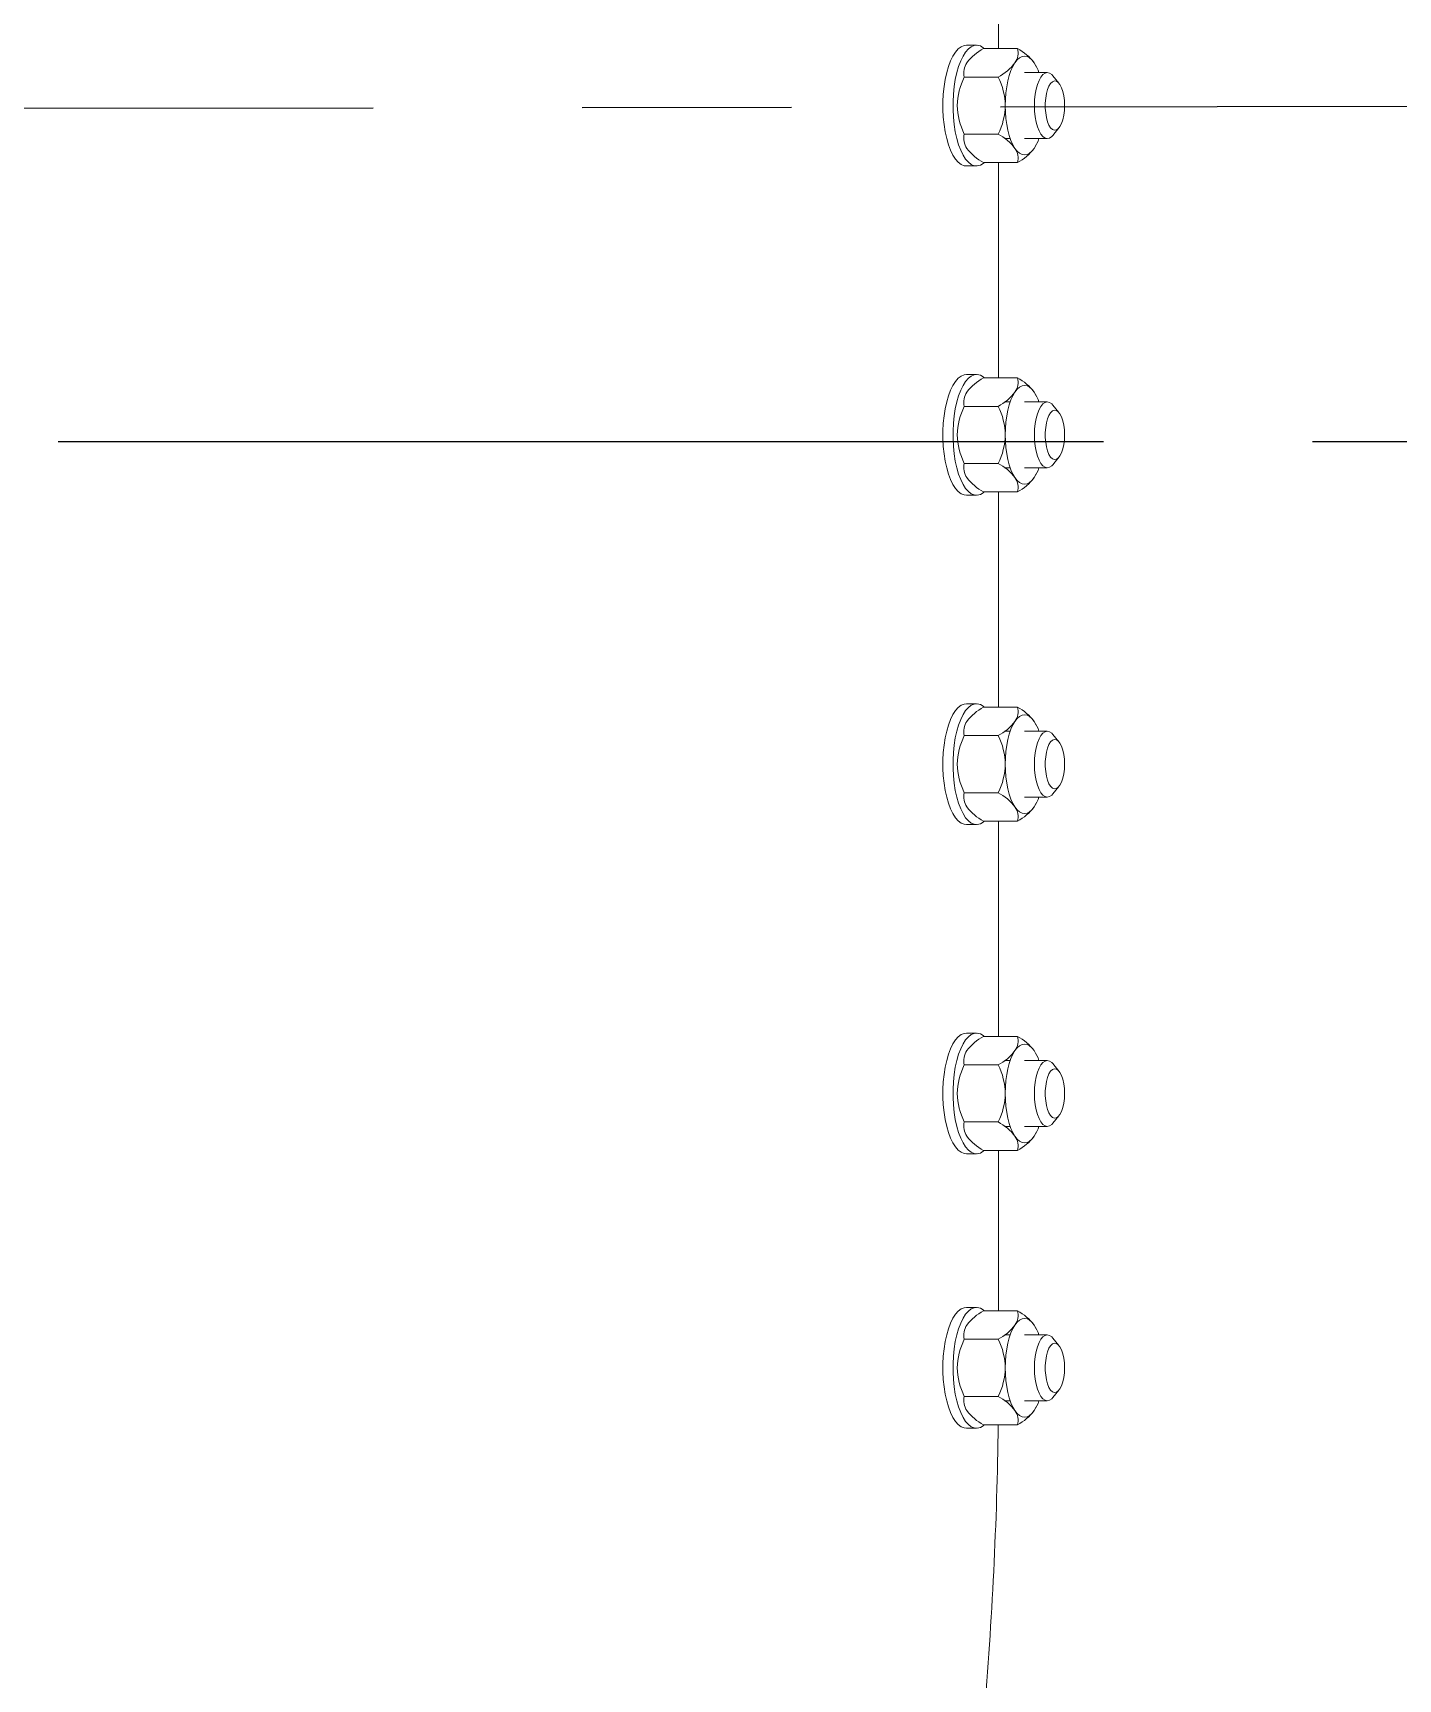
# Model space of a CAD drawing. Header units: inches. Extents: x 0 to 4731, y 0 to 1632.
# Drawn here: x 1257.96 to 1277.55, y 528.56 to 552.18 of the extents above; entities that cross this region are included whole.
import ezdxf

# ---------------------------------------------------------------- set-up
doc = ezdxf.new("R2010")
doc.units = ezdxf.units.IN
doc.header["$LTSCALE"] = 48
doc.header["$MEASUREMENT"] = 0
doc.linetypes.add('CENTER', pattern=[2, 1.25, -0.25, 0.25, -0.25])
doc.layers.add('AM_7', color=142, linetype='CENTER', lineweight=25)
doc.layers.add('Equipment-AM_0', color=7, linetype='Continuous', lineweight=50)

msp = doc.modelspace()

# ---------------------------------------------------------------- linework, layer by layer
at = {"layer": 'AM_7', "ltscale": 0.25}
for p, q in [((1199.84601, 551.027574), (1337.869685, 551.207956)), ((1258.324413, 546.319135), (1325.127655, 546.319135))]:
    msp.add_line(p, q, dxfattribs=at)
at = {"layer": 'Equipment-AM_0', "lineweight": 18}
for p, q in [((1271.819789, 551.958699), (1271.819789, 555.046525)), ((1271.503257, 552.006549), (1271.358295, 552.006549)), ((1271.604172, 551.958699), (1272.090908, 551.958699)), ((1271.327276, 551.549553), (1271.814012, 551.549553)), ((1272.517987, 551.612848), (1272.191823, 551.612848)), ((1272.685475, 551.461232), (1272.596344, 551.568174)), ((1272.596344, 550.71264), (1272.685475, 550.819582)), ((1271.327276, 550.731261), (1271.814012, 550.731261)), ((1271.90335, 550.667966), (1271.985437, 550.667966)), ((1272.191823, 550.667966), (1272.517987, 550.667966)), ((1271.604172, 550.322115), (1272.090908, 550.322115)), ((1271.819789, 547.234289), (1271.819789, 550.322115)), ((1271.358295, 550.274265), (1271.503257, 550.274265)), ((1271.503257, 547.282139), (1271.358295, 547.282139)), ((1271.604172, 547.234289), (1272.090908, 547.234289)), ((1271.327276, 546.825143), (1271.814012, 546.825143)), ((1271.985437, 546.888438), (1271.90335, 546.888438)), ((1272.517987, 546.888438), (1272.191823, 546.888438)), ((1272.685475, 546.736823), (1272.596344, 546.843764)), ((1272.596344, 545.988231), (1272.685475, 546.095172)), ((1271.327276, 546.006852), (1271.814012, 546.006852)), ((1271.90335, 545.943557), (1271.985437, 545.943557)), ((1272.191823, 545.943557), (1272.517987, 545.943557)), ((1271.604172, 545.597706), (1272.090908, 545.597706)), ((1271.819789, 542.50988), (1271.819789, 545.597706)), ((1271.358295, 545.549856), (1271.503257, 545.549856)), ((1271.503257, 542.55773), (1271.358295, 542.55773)), ((1271.604172, 542.50988), (1272.090908, 542.50988)), ((1271.327276, 542.100734), (1271.814012, 542.100734)), ((1271.985437, 542.164029), (1271.90335, 542.164029)), ((1272.517987, 542.164029), (1272.191823, 542.164029)), ((1272.685475, 542.012413), (1272.596344, 542.119355)), ((1272.596344, 541.263821), (1272.685475, 541.370763)), ((1271.327276, 541.282442), (1271.814012, 541.282442)), ((1272.191823, 541.219147), (1272.517987, 541.219147)), ((1271.604172, 540.873296), (1272.090908, 540.873296)), ((1271.819789, 537.78547), (1271.819789, 540.873296)), ((1271.358295, 540.825446), (1271.503257, 540.825446)), ((1271.503257, 537.83332), (1271.358295, 537.83332)), ((1271.604172, 537.78547), (1272.090908, 537.78547)), ((1271.327276, 537.376324), (1271.814012, 537.376324)), ((1271.985437, 537.43962), (1271.90335, 537.43962)), ((1272.517987, 537.43962), (1272.191823, 537.43962)), ((1272.685475, 537.288004), (1272.596344, 537.394945)), ((1272.596344, 536.539412), (1272.685475, 536.646353)), ((1271.327276, 536.558033), (1271.814012, 536.558033)), ((1271.90335, 536.494738), (1271.985437, 536.494738)), ((1272.191823, 536.494738), (1272.517987, 536.494738)), ((1271.604172, 536.148887), (1272.090908, 536.148887)), ((1271.819789, 533.848462), (1271.819789, 536.148887)), ((1271.358295, 536.101037), (1271.503257, 536.101037)), ((1271.503257, 533.896312), (1271.358295, 533.896312)), ((1271.604172, 533.848462), (1272.090908, 533.848462)), ((1271.327276, 533.439317), (1271.814012, 533.439317)), ((1271.985437, 533.502612), (1271.90335, 533.502612)), ((1272.517987, 533.502612), (1272.191823, 533.502612)), ((1272.685475, 533.350996), (1272.596344, 533.457937)), ((1271.327276, 532.621025), (1271.814012, 532.621025)), ((1272.596344, 532.602404), (1272.685475, 532.709346)), ((1271.90335, 532.55773), (1271.985437, 532.55773)), ((1272.191823, 532.55773), (1272.517987, 532.55773)), ((1271.358295, 532.164029), (1271.503257, 532.164029)), ((1271.604172, 532.211879), (1272.090908, 532.211879))]:
    msp.add_line(p, q, dxfattribs=at)
at = {"layer": 'Equipment-AM_0', "lineweight": 18, "flags": 128}
for points in [[(1271.358295, 552.006549), (1271.325799, 552.002546), (1271.282988, 551.984833), (1271.241414, 551.953254), (1271.201759, 551.908328), (1271.164675, 551.850792), (1271.13077, 551.781593), (1271.1006, 551.701865), (1271.074663, 551.612917), (1271.053382, 551.516212), (1271.037108, 551.413335), (1271.026108, 551.305977), (1271.020562, 551.195901), (1271.020562, 551.084913), (1271.026108, 550.974836), (1271.037108, 550.867479), (1271.053382, 550.764602), (1271.074663, 550.667896), (1271.1006, 550.578949), (1271.13077, 550.499221), (1271.164675, 550.430021), (1271.201759, 550.372486), (1271.241414, 550.32756), (1271.282988, 550.295981), (1271.325799, 550.278268), (1271.358295, 550.274265)], [(1271.614186, 551.958699), (1271.599549, 551.970749), (1271.55727, 551.995446), (1271.514104, 552.006104), (1271.47076, 552.002546), (1271.427949, 551.984833), (1271.386375, 551.953254), (1271.346721, 551.908328), (1271.309636, 551.850792), (1271.275731, 551.781593), (1271.245562, 551.701865), (1271.219624, 551.612917), (1271.198343, 551.516212), (1271.182069, 551.413335), (1271.171069, 551.305977), (1271.165524, 551.195901), (1271.165524, 551.084913), (1271.171069, 550.974836), (1271.182069, 550.867479), (1271.198343, 550.764602), (1271.219624, 550.667896), (1271.245562, 550.578949), (1271.275731, 550.499221), (1271.309636, 550.430021), (1271.346721, 550.372486), (1271.386375, 550.32756), (1271.427949, 550.295981), (1271.47076, 550.278268), (1271.514104, 550.27471), (1271.55727, 550.285368), (1271.599549, 550.310065), (1271.612001, 550.320196)], [(1271.914927, 551.140407), (1271.917296, 551.232906), (1271.924362, 551.323822), (1271.936005, 551.4116), (1271.952024, 551.494738), (1271.972147, 551.571813), (1271.996028, 551.641506), (1272.02326, 551.702626), (1272.053375, 551.754126)], [(1272.053375, 551.754126), (1272.08586, 551.795125), (1272.120157, 551.824921), (1272.155681, 551.843006), (1272.191823, 551.849068), (1272.227966, 551.843006), (1272.263489, 551.824921), (1272.297787, 551.795125), (1272.330272, 551.754126)], [(1272.330272, 551.754126), (1272.358951, 551.700957), (1272.359053, 551.700584)], [(1272.596344, 550.71264), (1272.581123, 550.696458), (1272.550042, 550.675143), (1272.517987, 550.667966), (1272.485932, 550.675143), (1272.454851, 550.696458), (1272.425688, 550.731261), (1272.39933, 550.778496), (1272.376577, 550.836728), (1272.358121, 550.904186), (1272.344522, 550.978823), (1272.336194, 551.058368), (1272.333389, 551.140407), (1272.336194, 551.222445), (1272.344522, 551.301991), (1272.358121, 551.376627), (1272.376577, 551.444086), (1272.39933, 551.502318), (1272.425688, 551.549553), (1272.454851, 551.584356), (1272.485932, 551.60567), (1272.517987, 551.612848), (1272.550042, 551.60567), (1272.581123, 551.584356), (1272.596344, 551.568174)], [(1272.765156, 551.140407), (1272.762322, 551.211733), (1272.753936, 551.280139), (1272.740341, 551.342825), (1272.722094, 551.397223), (1272.699942, 551.441108), (1272.674791, 551.472681), (1272.647673, 551.490652), (1272.619695, 551.494283), (1272.592005, 551.483426), (1272.565736, 551.458527), (1272.541963, 551.420603), (1272.521659, 551.371208), (1272.505656, 551.312364), (1272.494609, 551.24648), (1272.48897, 551.176254), (1272.48897, 551.10456), (1272.494609, 551.034333), (1272.505656, 550.96845), (1272.521659, 550.909606), (1272.541963, 550.860211), (1272.565736, 550.822287), (1272.592005, 550.797387), (1272.619695, 550.786531), (1272.647673, 550.790162), (1272.674791, 550.808133), (1272.699942, 550.839706), (1272.722094, 550.883591), (1272.740341, 550.937989), (1272.753936, 551.000675), (1272.762322, 551.069081), (1272.765156, 551.140407)], [(1272.053375, 550.526688), (1272.02326, 550.578188), (1271.996028, 550.639308), (1271.972147, 550.709001), (1271.952024, 550.786076), (1271.936005, 550.869214), (1271.924362, 550.956992), (1271.917296, 551.047908), (1271.914927, 551.140407)], [(1272.330272, 550.526688), (1272.358951, 550.579857), (1272.359053, 550.580229)], [(1272.330272, 550.526688), (1272.297787, 550.485689), (1272.263489, 550.455893), (1272.227966, 550.437808), (1272.191823, 550.431745), (1272.155681, 550.437808), (1272.120157, 550.455893), (1272.08586, 550.485689), (1272.053375, 550.526688)], [(1271.358295, 547.282139), (1271.325799, 547.278137), (1271.282988, 547.260423), (1271.241414, 547.228844), (1271.201759, 547.183918), (1271.164675, 547.126383), (1271.13077, 547.057183), (1271.1006, 546.977455), (1271.074663, 546.888508), (1271.053382, 546.791802), (1271.037108, 546.688926), (1271.026108, 546.581568), (1271.020562, 546.471491), (1271.020562, 546.360504), (1271.026108, 546.250427), (1271.037108, 546.143069), (1271.053382, 546.040193), (1271.074663, 545.943487), (1271.1006, 545.85454), (1271.13077, 545.774812), (1271.164675, 545.705612), (1271.201759, 545.648077), (1271.241414, 545.603151), (1271.282988, 545.571572), (1271.325799, 545.553858), (1271.358295, 545.549856)], [(1271.614186, 547.234289), (1271.599549, 547.24634), (1271.55727, 547.271037), (1271.514104, 547.281694), (1271.47076, 547.278137), (1271.427949, 547.260423), (1271.386375, 547.228844), (1271.346721, 547.183918), (1271.309636, 547.126383), (1271.275731, 547.057183), (1271.245562, 546.977455), (1271.219624, 546.888508), (1271.198343, 546.791802), (1271.182069, 546.688926), (1271.171069, 546.581568), (1271.165524, 546.471491), (1271.165524, 546.360504), (1271.171069, 546.250427), (1271.182069, 546.143069), (1271.198343, 546.040193), (1271.219624, 545.943487), (1271.245562, 545.85454), (1271.275731, 545.774812), (1271.309636, 545.705612), (1271.346721, 545.648077), (1271.386375, 545.603151), (1271.427949, 545.571572), (1271.47076, 545.553858), (1271.514104, 545.550301), (1271.55727, 545.560958), (1271.599549, 545.585655), (1271.614186, 545.597706)], [(1271.914927, 546.415997), (1271.917296, 546.508496), (1271.924362, 546.599413), (1271.936005, 546.68719), (1271.952024, 546.770328), (1271.972147, 546.847403), (1271.996028, 546.917097), (1272.02326, 546.978216), (1272.053375, 547.029716)], [(1272.053375, 547.029716), (1272.08586, 547.070715), (1272.120157, 547.100512), (1272.155681, 547.118596), (1272.191823, 547.124659), (1272.227966, 547.118596), (1272.263489, 547.100512), (1272.297787, 547.070715), (1272.330272, 547.029716)], [(1272.330272, 547.029716), (1272.358951, 546.976548), (1272.359053, 546.976175)], [(1272.596344, 545.988231), (1272.581123, 545.972048), (1272.550042, 545.950734), (1272.517987, 545.943557), (1272.485932, 545.950734), (1272.454851, 545.972048), (1272.425688, 546.006852), (1272.39933, 546.054087), (1272.376577, 546.112318), (1272.358121, 546.179777), (1272.344522, 546.254413), (1272.336194, 546.333959), (1272.333389, 546.415997), (1272.336194, 546.498036), (1272.344522, 546.577582), (1272.358121, 546.652218), (1272.376577, 546.719677), (1272.39933, 546.777908), (1272.425688, 546.825143), (1272.454851, 546.859947), (1272.485932, 546.881261), (1272.517987, 546.888438), (1272.550042, 546.881261), (1272.581123, 546.859947), (1272.596344, 546.843764)], [(1272.765156, 546.415997), (1272.762322, 546.487324), (1272.753936, 546.55573), (1272.740341, 546.618415), (1272.722094, 546.672814), (1272.699942, 546.716698), (1272.674791, 546.748272), (1272.647673, 546.766242), (1272.619695, 546.769873), (1272.592005, 546.759017), (1272.565736, 546.734117), (1272.541963, 546.696194), (1272.521659, 546.646799), (1272.505656, 546.587955), (1272.494609, 546.522071), (1272.48897, 546.451844), (1272.48897, 546.38015), (1272.494609, 546.309924), (1272.505656, 546.24404), (1272.521659, 546.185196), (1272.541963, 546.135801), (1272.565736, 546.097878), (1272.592005, 546.072978), (1272.619695, 546.062122), (1272.647673, 546.065753), (1272.674791, 546.083723), (1272.699942, 546.115297), (1272.722094, 546.159181), (1272.740341, 546.21358), (1272.753936, 546.276265), (1272.762322, 546.344671), (1272.765156, 546.415997)], [(1272.053375, 545.802279), (1272.02326, 545.853779), (1271.996028, 545.914898), (1271.972147, 545.984592), (1271.952024, 546.061667), (1271.936005, 546.144804), (1271.924362, 546.232582), (1271.917296, 546.323499), (1271.914927, 546.415997)], [(1272.330272, 545.802279), (1272.358951, 545.855447), (1272.359053, 545.85582)], [(1272.330272, 545.802279), (1272.297787, 545.76128), (1272.263489, 545.731483), (1272.227966, 545.713399), (1272.191823, 545.707336), (1272.155681, 545.713399), (1272.120157, 545.731483), (1272.08586, 545.76128), (1272.053375, 545.802279)], [(1271.358295, 542.55773), (1271.325799, 542.553727), (1271.282988, 542.536014), (1271.241414, 542.504435), (1271.201759, 542.459509), (1271.164675, 542.401973), (1271.13077, 542.332774), (1271.1006, 542.253046), (1271.074663, 542.164099), (1271.053382, 542.067393), (1271.037108, 541.964516), (1271.026108, 541.857158), (1271.020562, 541.747082), (1271.020562, 541.636094), (1271.026108, 541.526018), (1271.037108, 541.41866), (1271.053382, 541.315783), (1271.074663, 541.219077), (1271.1006, 541.13013), (1271.13077, 541.050402), (1271.164675, 540.981203), (1271.201759, 540.923667), (1271.241414, 540.878741), (1271.282988, 540.847162), (1271.325799, 540.829449), (1271.358295, 540.825446)], [(1271.614186, 542.50988), (1271.599549, 542.52193), (1271.55727, 542.546627), (1271.514104, 542.557285), (1271.47076, 542.553727), (1271.427949, 542.536014), (1271.386375, 542.504435), (1271.346721, 542.459509), (1271.309636, 542.401973), (1271.275731, 542.332774), (1271.245562, 542.253046), (1271.219624, 542.164099), (1271.198343, 542.067393), (1271.182069, 541.964516), (1271.171069, 541.857158), (1271.165524, 541.747082), (1271.165524, 541.636094), (1271.171069, 541.526018), (1271.182069, 541.41866), (1271.198343, 541.315783), (1271.219624, 541.219077), (1271.245562, 541.13013), (1271.275731, 541.050402), (1271.309636, 540.981203), (1271.346721, 540.923667), (1271.386375, 540.878741), (1271.427949, 540.847162), (1271.47076, 540.829449), (1271.514104, 540.825891), (1271.55727, 540.836549), (1271.599549, 540.861246), (1271.614186, 540.873296)], [(1271.914927, 541.691588), (1271.917296, 541.784087), (1271.924362, 541.875003), (1271.936005, 541.962781), (1271.952024, 542.045919), (1271.972147, 542.122994), (1271.996028, 542.192687), (1272.02326, 542.253807), (1272.053375, 542.305307)], [(1272.053375, 542.305307), (1272.08586, 542.346306), (1272.120157, 542.376102), (1272.155681, 542.394187), (1272.191823, 542.400249), (1272.227966, 542.394187), (1272.263489, 542.376102), (1272.297787, 542.346306), (1272.330272, 542.305307)], [(1272.330272, 542.305307), (1272.358951, 542.252138), (1272.359053, 542.251765)], [(1272.596344, 541.263821), (1272.581123, 541.247639), (1272.550042, 541.226324), (1272.517987, 541.219147), (1272.485932, 541.226324), (1272.454851, 541.247639), (1272.425688, 541.282442), (1272.39933, 541.329677), (1272.376577, 541.387909), (1272.358121, 541.455368), (1272.344522, 541.530004), (1272.336194, 541.609549), (1272.333389, 541.691588), (1272.336194, 541.773627), (1272.344522, 541.853172), (1272.358121, 541.927808), (1272.376577, 541.995267), (1272.39933, 542.053499), (1272.425688, 542.100734), (1272.454851, 542.135537), (1272.485932, 542.156852), (1272.517987, 542.164029), (1272.550042, 542.156852), (1272.581123, 542.135537), (1272.596344, 542.119355)], [(1272.765156, 541.691588), (1272.762322, 541.762914), (1272.753936, 541.83132), (1272.740341, 541.894006), (1272.722094, 541.948404), (1272.699942, 541.992289), (1272.674791, 542.023862), (1272.647673, 542.041833), (1272.619695, 542.045464), (1272.592005, 542.034607), (1272.565736, 542.009708), (1272.541963, 541.971784), (1272.521659, 541.922389), (1272.505656, 541.863545), (1272.494609, 541.797662), (1272.48897, 541.727435), (1272.48897, 541.655741), (1272.494609, 541.585514), (1272.505656, 541.519631), (1272.521659, 541.460787), (1272.541963, 541.411392), (1272.565736, 541.373468), (1272.592005, 541.348569), (1272.619695, 541.337712), (1272.647673, 541.341343), (1272.674791, 541.359314), (1272.699942, 541.390887), (1272.722094, 541.434772), (1272.740341, 541.48917), (1272.753936, 541.551856), (1272.762322, 541.620262), (1272.765156, 541.691588)], [(1272.053375, 541.077869), (1272.02326, 541.129369), (1271.996028, 541.190489), (1271.972147, 541.260182), (1271.952024, 541.337257), (1271.936005, 541.420395), (1271.924362, 541.508173), (1271.917296, 541.599089), (1271.914927, 541.691588)], [(1272.330272, 541.077869), (1272.358951, 541.131038), (1272.359053, 541.131411)], [(1272.330272, 541.077869), (1272.297787, 541.03687), (1272.263489, 541.007074), (1272.227966, 540.988989), (1272.191823, 540.982927), (1272.155681, 540.988989), (1272.120157, 541.007074), (1272.08586, 541.03687), (1272.053375, 541.077869)], [(1271.358295, 537.83332), (1271.325799, 537.829318), (1271.282988, 537.811604), (1271.241414, 537.780025), (1271.201759, 537.735099), (1271.164675, 537.677564), (1271.13077, 537.608364), (1271.1006, 537.528636), (1271.074663, 537.439689), (1271.053382, 537.342983), (1271.037108, 537.240107), (1271.026108, 537.132749), (1271.020562, 537.022672), (1271.020562, 536.911685), (1271.026108, 536.801608), (1271.037108, 536.69425), (1271.053382, 536.591374), (1271.074663, 536.494668), (1271.1006, 536.405721), (1271.13077, 536.325993), (1271.164675, 536.256793), (1271.201759, 536.199258), (1271.241414, 536.154332), (1271.282988, 536.122753), (1271.325799, 536.105039), (1271.358295, 536.101037)], [(1271.614186, 537.78547), (1271.599549, 537.797521), (1271.55727, 537.822218), (1271.514104, 537.832875), (1271.47076, 537.829318), (1271.427949, 537.811604), (1271.386375, 537.780025), (1271.346721, 537.735099), (1271.309636, 537.677564), (1271.275731, 537.608364), (1271.245562, 537.528636), (1271.219624, 537.439689), (1271.198343, 537.342983), (1271.182069, 537.240107), (1271.171069, 537.132749), (1271.165524, 537.022672), (1271.165524, 536.911685), (1271.171069, 536.801608), (1271.182069, 536.69425), (1271.198343, 536.591374), (1271.219624, 536.494668), (1271.245562, 536.405721), (1271.275731, 536.325993), (1271.309636, 536.256793), (1271.346721, 536.199258), (1271.386375, 536.154332), (1271.427949, 536.122753), (1271.47076, 536.105039), (1271.514104, 536.101482), (1271.55727, 536.112139), (1271.599549, 536.136836), (1271.614186, 536.148887)], [(1271.914927, 536.967179), (1271.917296, 537.059677), (1271.924362, 537.150594), (1271.936005, 537.238372), (1271.952024, 537.321509), (1271.972147, 537.398584), (1271.996028, 537.468278), (1272.02326, 537.529397), (1272.053375, 537.580897)], [(1272.053375, 537.580897), (1272.08586, 537.621896), (1272.120157, 537.651693), (1272.155681, 537.669777), (1272.191823, 537.67584), (1272.227966, 537.669777), (1272.263489, 537.651693), (1272.297787, 537.621896), (1272.330272, 537.580897)], [(1272.330272, 537.580897), (1272.358951, 537.527729), (1272.359053, 537.527356)], [(1272.596344, 536.539412), (1272.581123, 536.523229), (1272.550042, 536.501915), (1272.517987, 536.494738), (1272.485932, 536.501915), (1272.454851, 536.523229), (1272.425688, 536.558033), (1272.39933, 536.605268), (1272.376577, 536.663499), (1272.358121, 536.730958), (1272.344522, 536.805594), (1272.336194, 536.88514), (1272.333389, 536.967179), (1272.336194, 537.049217), (1272.344522, 537.128763), (1272.358121, 537.203399), (1272.376577, 537.270858), (1272.39933, 537.329089), (1272.425688, 537.376324), (1272.454851, 537.411128), (1272.485932, 537.432442), (1272.517987, 537.43962), (1272.550042, 537.432442), (1272.581123, 537.411128), (1272.596344, 537.394945)], [(1272.765156, 536.967179), (1272.762322, 537.038505), (1272.753936, 537.106911), (1272.740341, 537.169596), (1272.722094, 537.223995), (1272.699942, 537.267879), (1272.674791, 537.299453), (1272.647673, 537.317423), (1272.619695, 537.321054), (1272.592005, 537.310198), (1272.565736, 537.285298), (1272.541963, 537.247375), (1272.521659, 537.19798), (1272.505656, 537.139136), (1272.494609, 537.073252), (1272.48897, 537.003026), (1272.48897, 536.931332), (1272.494609, 536.861105), (1272.505656, 536.795221), (1272.521659, 536.736377), (1272.541963, 536.686982), (1272.565736, 536.649059), (1272.592005, 536.624159), (1272.619695, 536.613303), (1272.647673, 536.616934), (1272.674791, 536.634904), (1272.699942, 536.666478), (1272.722094, 536.710362), (1272.740341, 536.764761), (1272.753936, 536.827446), (1272.762322, 536.895852), (1272.765156, 536.967179)], [(1272.053375, 536.35346), (1272.02326, 536.40496), (1271.996028, 536.466079), (1271.972147, 536.535773), (1271.952024, 536.612848), (1271.936005, 536.695986), (1271.924362, 536.783763), (1271.917296, 536.87468), (1271.914927, 536.967179)], [(1272.330272, 536.35346), (1272.358951, 536.406628), (1272.359053, 536.407001)], [(1272.330272, 536.35346), (1272.297787, 536.312461), (1272.263489, 536.282664), (1272.227966, 536.26458), (1272.191823, 536.258517), (1272.155681, 536.26458), (1272.120157, 536.282664), (1272.08586, 536.312461), (1272.053375, 536.35346)], [(1271.358295, 533.896312), (1271.325799, 533.89231), (1271.282988, 533.874596), (1271.241414, 533.843017), (1271.201759, 533.798091), (1271.164675, 533.740556), (1271.13077, 533.671356), (1271.1006, 533.591628), (1271.074663, 533.502681), (1271.053382, 533.405975), (1271.037108, 533.303099), (1271.026108, 533.195741), (1271.020562, 533.085665), (1271.020562, 532.974677), (1271.026108, 532.8646), (1271.037108, 532.757242), (1271.053382, 532.654366), (1271.074663, 532.55766), (1271.1006, 532.468713), (1271.13077, 532.388985), (1271.164675, 532.319785), (1271.201759, 532.26225), (1271.241414, 532.217324), (1271.282988, 532.185745), (1271.325799, 532.168031), (1271.358295, 532.164029)], [(1271.614186, 533.848462), (1271.599549, 533.860513), (1271.55727, 533.88521), (1271.514104, 533.895867), (1271.47076, 533.89231), (1271.427949, 533.874596), (1271.386375, 533.843017), (1271.346721, 533.798091), (1271.309636, 533.740556), (1271.275731, 533.671356), (1271.245562, 533.591628), (1271.219624, 533.502681), (1271.198343, 533.405975), (1271.182069, 533.303099), (1271.171069, 533.195741), (1271.165524, 533.085665), (1271.165524, 532.974677), (1271.171069, 532.8646), (1271.182069, 532.757242), (1271.198343, 532.654366), (1271.219624, 532.55766), (1271.245562, 532.468713), (1271.275731, 532.388985), (1271.309636, 532.319785), (1271.346721, 532.26225), (1271.386375, 532.217324), (1271.427949, 532.185745), (1271.47076, 532.168031), (1271.514104, 532.164474), (1271.55727, 532.175131), (1271.599549, 532.199828), (1271.614186, 532.211879)], [(1271.914927, 533.030171), (1271.917296, 533.12267), (1271.924362, 533.213586), (1271.936005, 533.301364), (1271.952024, 533.384501), (1271.972147, 533.461576), (1271.996028, 533.53127), (1272.02326, 533.59239), (1272.053375, 533.643889)], [(1272.053375, 533.643889), (1272.08586, 533.684888), (1272.120157, 533.714685), (1272.155681, 533.732769), (1272.191823, 533.738832), (1272.227966, 533.732769), (1272.263489, 533.714685), (1272.297787, 533.684888), (1272.330272, 533.643889)], [(1272.330272, 533.643889), (1272.358951, 533.590721), (1272.359053, 533.590348)], [(1272.596344, 532.602404), (1272.581123, 532.586221), (1272.550042, 532.564907), (1272.517987, 532.55773), (1272.485932, 532.564907), (1272.454851, 532.586221), (1272.425688, 532.621025), (1272.39933, 532.66826), (1272.376577, 532.726491), (1272.358121, 532.79395), (1272.344522, 532.868586), (1272.336194, 532.948132), (1272.333389, 533.030171), (1272.336194, 533.112209), (1272.344522, 533.191755), (1272.358121, 533.266391), (1272.376577, 533.33385), (1272.39933, 533.392081), (1272.425688, 533.439317), (1272.454851, 533.47412), (1272.485932, 533.495434), (1272.517987, 533.502612), (1272.550042, 533.495434), (1272.581123, 533.47412), (1272.596344, 533.457937)], [(1272.765156, 533.030171), (1272.762322, 533.101497), (1272.753936, 533.169903), (1272.740341, 533.232589), (1272.722094, 533.286987), (1272.699942, 533.330871), (1272.674791, 533.362445), (1272.647673, 533.380415), (1272.619695, 533.384047), (1272.592005, 533.37319), (1272.565736, 533.34829), (1272.541963, 533.310367), (1272.521659, 533.260972), (1272.505656, 533.202128), (1272.494609, 533.136244), (1272.48897, 533.066018), (1272.48897, 532.994324), (1272.494609, 532.924097), (1272.505656, 532.858213), (1272.521659, 532.799369), (1272.541963, 532.749975), (1272.565736, 532.712051), (1272.592005, 532.687151), (1272.619695, 532.676295), (1272.647673, 532.679926), (1272.674791, 532.697896), (1272.699942, 532.72947), (1272.722094, 532.773354), (1272.740341, 532.827753), (1272.753936, 532.890438), (1272.762322, 532.958844), (1272.765156, 533.030171)], [(1272.053375, 532.416452), (1272.02326, 532.467952), (1271.996028, 532.529071), (1271.972147, 532.598765), (1271.952024, 532.67584), (1271.936005, 532.758978), (1271.924362, 532.846756), (1271.917296, 532.937672), (1271.914927, 533.030171)], [(1272.330272, 532.416452), (1272.297787, 532.375453), (1272.263489, 532.345656), (1272.227966, 532.327572), (1272.191823, 532.321509), (1272.155681, 532.327572), (1272.120157, 532.345656), (1272.08586, 532.375453), (1272.053375, 532.416452)], [(1272.330272, 532.416452), (1272.358951, 532.46962), (1272.359053, 532.469993)]]:
    msp.add_lwpolyline(points, dxfattribs=at)
at = {"layer": 'Equipment-AM_0', "lineweight": 18}
for centre, radius, start, end in [((1271.960292, 551.299694), 0.749072, 118.3863836, 142.6516369), ((1271.85183, 551.896833), 0.246953, 324.6991341, 14.5080985), ((1271.742119, 551.308272), 0.738044, 37.1642511, 61.7977284), ((1271.566355, 551.611419), 0.246953, 144.6991341, 194.5080985), ((1271.457892, 552.208557), 0.749072, 298.3863836, 322.6516369), ((1271.794457, 551.409487), 0.637082, 18.614928, 32.7492905), ((1272.196435, 551.118158), 0.970329, 153.6031343, 178.6861215), ((1270.945777, 551.118386), 0.969401, 1.3016702, 26.4090739), ((1272.190507, 551.161194), 0.96437, 181.2351071, 206.475637), ((1270.94986, 551.161421), 0.965296, 333.5366683, 358.7525876), ((1271.566355, 550.669395), 0.246953, 165.4919015, 215.3008659), ((1271.457892, 550.072257), 0.749072, 37.3483631, 61.6136164), ((1271.794457, 550.871326), 0.637082, 327.2507095, 341.385072), ((1271.960292, 550.98112), 0.749072, 217.3483631, 241.6136164), ((1271.85183, 550.383981), 0.246953, 345.4919015, 35.3008659), ((1271.742119, 550.972542), 0.738044, 298.2022716, 322.8357489), ((1271.960292, 546.575285), 0.749072, 118.3863836, 142.6516369), ((1271.85183, 547.172423), 0.246953, 324.6991341, 14.5080985), ((1271.742119, 546.583863), 0.738044, 37.1642511, 61.7977284), ((1271.566355, 546.887009), 0.246953, 144.6991341, 194.5080985), ((1271.457892, 547.484148), 0.749072, 298.3863836, 322.6516369), ((1271.794457, 546.685078), 0.637082, 18.614928, 32.7492905), ((1272.196435, 546.393748), 0.970329, 153.6031343, 178.6861215), ((1270.945777, 546.393976), 0.969401, 1.3016702, 26.4090739), ((1272.190507, 546.436784), 0.96437, 181.2351071, 206.475637), ((1270.94986, 546.437012), 0.965296, 333.5366683, 358.7525876), ((1271.566355, 545.944986), 0.246953, 165.4919015, 215.3008659), ((1271.457892, 545.347847), 0.749072, 37.3483631, 61.6136164), ((1271.794457, 546.146917), 0.637082, 327.2507095, 341.385072), ((1271.960292, 546.25671), 0.749072, 217.3483631, 241.6136164), ((1271.85183, 545.659572), 0.246953, 345.4919015, 35.3008659), ((1271.742119, 546.248132), 0.738044, 298.2022716, 322.8357489), ((1271.566355, 542.1626), 0.246953, 144.6991341, 194.5080985), ((1271.960292, 541.850875), 0.749072, 118.3863836, 142.6516369), ((1271.457892, 542.759738), 0.749072, 298.3863836, 322.6516369), ((1271.85183, 542.448014), 0.246953, 324.6991341, 14.5080985), ((1271.742119, 541.859453), 0.738044, 37.1642511, 61.7977284), ((1271.794457, 541.960669), 0.637082, 18.614928, 32.7492905), ((1272.196435, 541.669339), 0.970329, 153.6031343, 178.6861215), ((1270.945777, 541.669567), 0.969401, 1.3016702, 26.4090739), ((1272.190507, 541.712375), 0.96437, 181.2351071, 206.475637), ((1270.94986, 541.712602), 0.965296, 333.5366683, 358.7525876), ((1271.566355, 541.220576), 0.246953, 165.4919015, 215.3008659), ((1271.457892, 540.623438), 0.749072, 37.3483631, 61.6136164), ((1271.794457, 541.422508), 0.637082, 327.2507095, 341.385072), ((1271.960292, 541.532301), 0.749072, 217.3483631, 241.6136164), ((1271.85183, 540.935162), 0.246953, 345.4919015, 35.3008659), ((1271.742119, 541.523723), 0.738044, 298.2022716, 322.8357489), ((1271.566355, 537.43819), 0.246953, 144.6991341, 194.5080985), ((1271.960292, 537.126466), 0.749072, 118.3863836, 142.6516369), ((1271.457892, 538.035329), 0.749072, 298.3863836, 322.6516369), ((1271.85183, 537.723604), 0.246953, 324.6991341, 14.5080985), ((1271.742119, 537.135044), 0.738044, 37.1642511, 61.7977284), ((1271.794457, 537.236259), 0.637082, 18.614928, 32.7492905), ((1272.196435, 536.944929), 0.970329, 153.6031343, 178.6861215), ((1270.945777, 536.945157), 0.969401, 1.3016702, 26.4090739), ((1272.190507, 536.987966), 0.96437, 181.2351071, 206.475637), ((1270.94986, 536.988193), 0.965296, 333.5366683, 358.7525876), ((1271.566355, 536.496167), 0.246953, 165.4919015, 215.3008659), ((1271.457892, 535.899028), 0.749072, 37.3483631, 61.6136164), ((1271.794457, 536.698098), 0.637082, 327.2507095, 341.385072), ((1271.960292, 536.807891), 0.749072, 217.3483631, 241.6136164), ((1271.85183, 536.210753), 0.246953, 345.4919015, 35.3008659), ((1271.742119, 536.799313), 0.738044, 298.2022716, 322.8357489), ((1271.960292, 533.189458), 0.749072, 118.3863836, 142.6516369), ((1271.85183, 533.786596), 0.246953, 324.6991341, 14.5080985), ((1271.742119, 533.198036), 0.738044, 37.1642511, 61.7977284), ((1271.566355, 533.501183), 0.246953, 144.6991341, 194.5080985), ((1271.457892, 534.098321), 0.749072, 298.3863836, 322.6516369), ((1271.794457, 533.299251), 0.637082, 18.614928, 32.7492905), ((1272.196435, 533.007922), 0.970329, 153.6031343, 178.6861215), ((1270.945777, 533.008149), 0.969401, 1.3016702, 26.4090739), ((1272.190507, 533.050958), 0.96437, 181.2351071, 206.475637), ((1270.94986, 533.051185), 0.965296, 333.5366683, 358.7525876), ((1271.566355, 532.559159), 0.246953, 165.4919015, 215.3008659), ((1271.457892, 531.96202), 0.749072, 37.3483631, 61.6136164), ((1271.960292, 532.870883), 0.749072, 217.3483631, 241.6136164), ((1271.85183, 532.273745), 0.246953, 345.4919015, 35.3008659), ((1271.742119, 532.862306), 0.738044, 298.2022716, 322.8357489), ((1271.794457, 532.76109), 0.637082, 327.2507095, 341.385072), ((1212.707387, 532.993848), 59.112035, 355.16591168, 359.24203524)]:
    msp.add_arc(centre, radius, start, end, dxfattribs=at)

doc.saveas('drawing.dxf')
